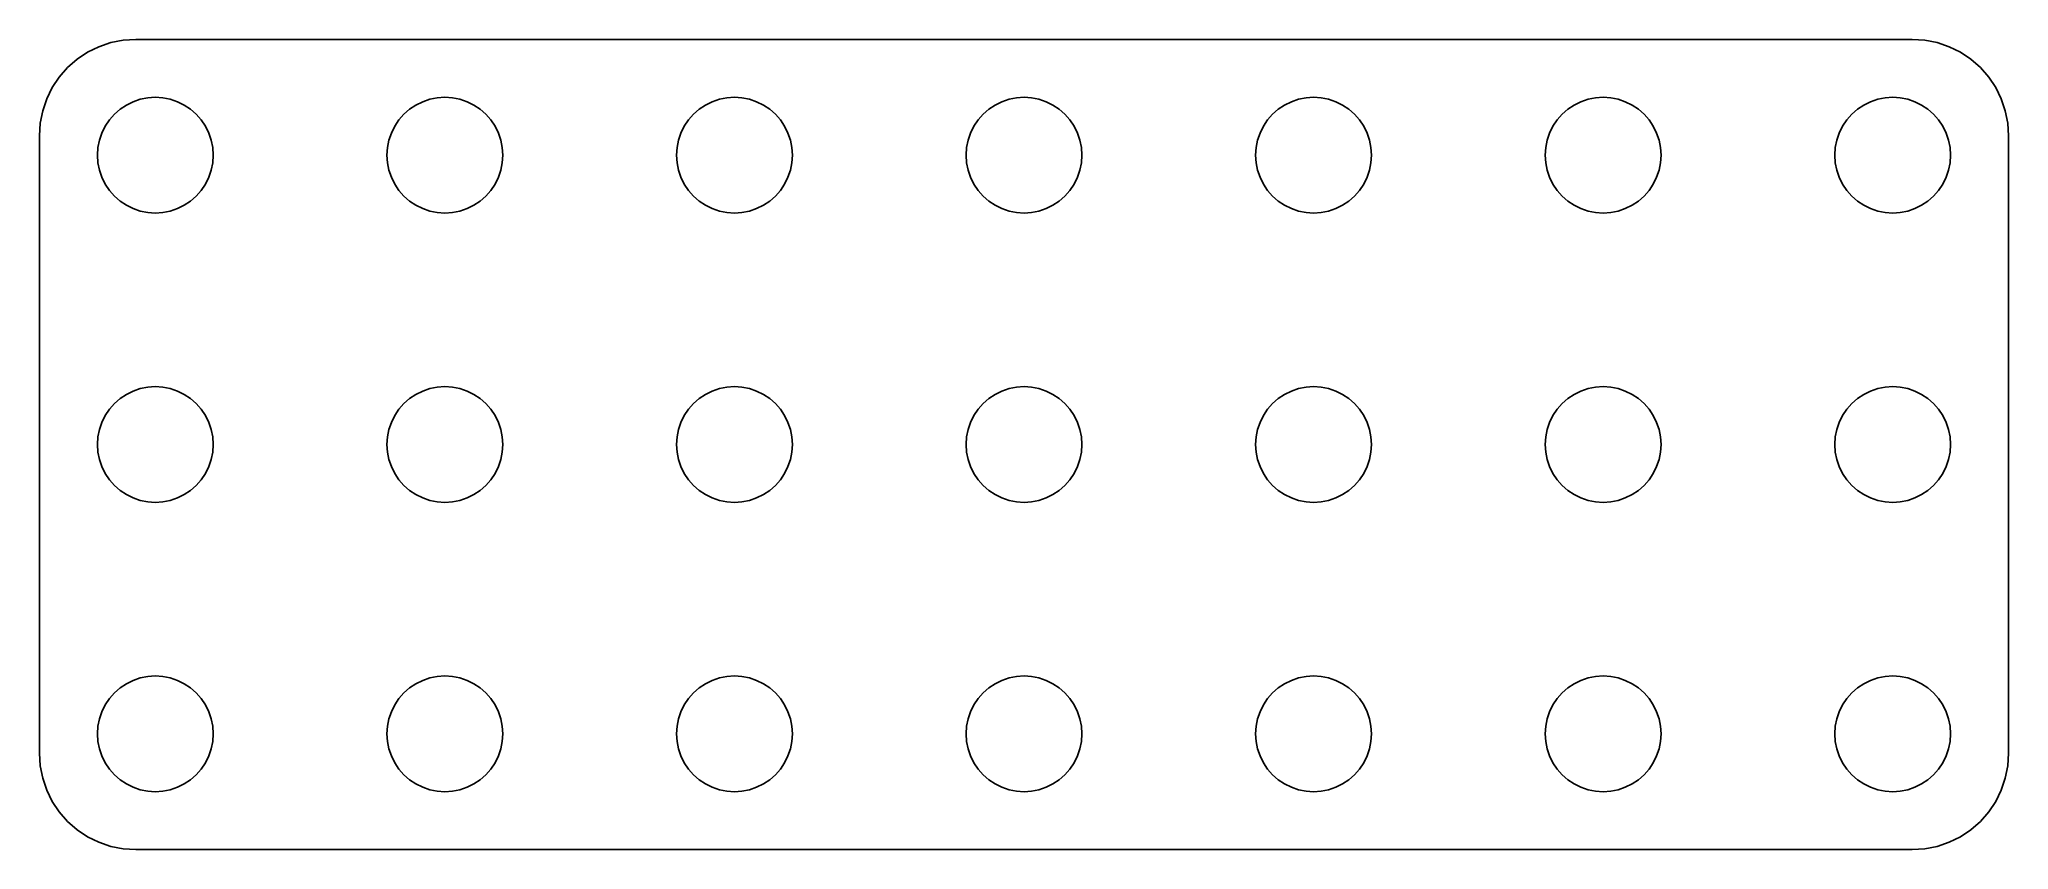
# Model space of a CAD drawing. Header units: metres. Extents: x -51 to 51, y -21 to 21.
import ezdxf

# ---------------------------------------------------------------- set-up
doc = ezdxf.new("R2010")
doc.units = ezdxf.units.M

msp = doc.modelspace()

# ---------------------------------------------------------------- linework, layer by layer
for p, q in [((-47.9184, 20.6244), (-48.505, 20.3351)), ((-47.2991, 20.8346), (-47.9184, 20.6244)), ((-46.6576, 20.9622), (-47.2991, 20.8346)), ((-46.005, 21.005), (-46.6576, 20.9622)), ((46.005, 21.005), (-46.005, 21.005)), ((46.6576, 20.9622), (46.005, 21.005)), ((47.2991, 20.8346), (46.6576, 20.9622)), ((47.9184, 20.6244), (47.2991, 20.8346)), ((48.505, 20.3351), (47.9184, 20.6244)), ((-49.5405, 19.5405), (-49.9718, 19.0488)), ((-49.0488, 19.9718), (-49.5405, 19.5405)), ((-48.505, 20.3351), (-49.0488, 19.9718)), ((49.0488, 19.9718), (48.505, 20.3351)), ((49.5405, 19.5405), (49.0488, 19.9718)), ((49.9718, 19.0488), (49.5405, 19.5405)), ((-50.3351, 18.505), (-50.6244, 17.9184)), ((-49.9718, 19.0488), (-50.3351, 18.505)), ((50.3351, 18.505), (49.9718, 19.0488)), ((50.6244, 17.9184), (50.3351, 18.505)), ((-50.6244, 17.9184), (-50.8346, 17.2991)), ((-47.1213, 17.1213), (-46.8263, 17.3801)), ((-46.8263, 17.3801), (-46.5, 17.5981)), ((-46.5, 17.5981), (-46.148, 17.7716)), ((-46.148, 17.7716), (-45.7765, 17.8978)), ((-45.7765, 17.8978), (-45.3916, 17.9743)), ((-45.3916, 17.9743), (-45, 18)), ((-45, 18), (-44.6084, 17.9743)), ((-44.6084, 17.9743), (-44.2235, 17.8978)), ((-44.2235, 17.8978), (-43.8519, 17.7716)), ((-43.8519, 17.7716), (-43.5, 17.5981)), ((-43.5, 17.5981), (-43.1737, 17.3801)), ((-43.1737, 17.3801), (-42.8787, 17.1213)), ((-32.1213, 17.1213), (-31.8263, 17.3801)), ((-31.8263, 17.3801), (-31.5, 17.5981)), ((-31.5, 17.5981), (-31.148, 17.7716)), ((-31.148, 17.7716), (-30.7764, 17.8978)), ((-30.7764, 17.8978), (-30.3916, 17.9743)), ((-30.3916, 17.9743), (-30, 18)), ((-30, 18), (-29.6084, 17.9743)), ((-29.6084, 17.9743), (-29.2235, 17.8978)), ((-29.2235, 17.8978), (-28.8519, 17.7716)), ((-28.8519, 17.7716), (-28.5, 17.5981)), ((-28.5, 17.5981), (-28.1737, 17.3801)), ((-28.1737, 17.3801), (-27.8787, 17.1213)), ((-17.1213, 17.1213), (-16.8263, 17.3801)), ((-16.8263, 17.3801), (-16.5, 17.5981)), ((-16.5, 17.5981), (-16.148, 17.7716)), ((-16.148, 17.7716), (-15.7764, 17.8978)), ((-15.7764, 17.8978), (-15.3916, 17.9743)), ((-15.3916, 17.9743), (-15, 18)), ((-15, 18), (-14.6084, 17.9743)), ((-14.6084, 17.9743), (-14.2235, 17.8978)), ((-14.2235, 17.8978), (-13.8519, 17.7716)), ((-13.8519, 17.7716), (-13.5, 17.5981)), ((-13.5, 17.5981), (-13.1737, 17.3801)), ((-13.1737, 17.3801), (-12.8787, 17.1213)), ((-2.12131, 17.1213), (-1.82628, 17.3801)), ((-1.82628, 17.3801), (-1.5, 17.5981)), ((-1.5, 17.5981), (-1.14804, 17.7716)), ((-1.14804, 17.7716), (-0.776443, 17.8978)), ((-0.776443, 17.8978), (-0.391571, 17.9743)), ((-0.391571, 17.9743), (0, 18)), ((0, 18), (0.391571, 17.9743)), ((0.391571, 17.9743), (0.776443, 17.8978)), ((0.776443, 17.8978), (1.14804, 17.7716)), ((1.14804, 17.7716), (1.5, 17.5981)), ((1.5, 17.5981), (1.82628, 17.3801)), ((1.82628, 17.3801), (2.12131, 17.1213)), ((12.8787, 17.1213), (13.1737, 17.3801)), ((13.1737, 17.3801), (13.5, 17.5981)), ((13.5, 17.5981), (13.8519, 17.7716)), ((13.8519, 17.7716), (14.2235, 17.8978)), ((14.2235, 17.8978), (14.6084, 17.9743)), ((14.6084, 17.9743), (15, 18)), ((15, 18), (15.3916, 17.9743)), ((15.3916, 17.9743), (15.7764, 17.8978)), ((15.7764, 17.8978), (16.148, 17.7716)), ((16.148, 17.7716), (16.5, 17.5981)), ((16.5, 17.5981), (16.8263, 17.3801)), ((16.8263, 17.3801), (17.1213, 17.1213)), ((27.8787, 17.1213), (28.1737, 17.3801)), ((28.1737, 17.3801), (28.5, 17.5981)), ((28.5, 17.5981), (28.8519, 17.7716)), ((28.8519, 17.7716), (29.2235, 17.8978)), ((29.2235, 17.8978), (29.6084, 17.9743)), ((29.6084, 17.9743), (30, 18)), ((30, 18), (30.3916, 17.9743)), ((30.3916, 17.9743), (30.7764, 17.8978)), ((30.7764, 17.8978), (31.148, 17.7716)), ((31.148, 17.7716), (31.5, 17.5981)), ((31.5, 17.5981), (31.8263, 17.3801)), ((31.8263, 17.3801), (32.1213, 17.1213)), ((42.8787, 17.1213), (43.1737, 17.3801)), ((43.1737, 17.3801), (43.5, 17.5981)), ((43.5, 17.5981), (43.8519, 17.7716)), ((43.8519, 17.7716), (44.2235, 17.8978)), ((44.2235, 17.8978), (44.6084, 17.9743)), ((44.6084, 17.9743), (45, 18)), ((45, 18), (45.3916, 17.9743)), ((45.3916, 17.9743), (45.7765, 17.8978)), ((45.7765, 17.8978), (46.148, 17.7716)), ((46.148, 17.7716), (46.5, 17.5981)), ((46.5, 17.5981), (46.8263, 17.3801)), ((46.8263, 17.3801), (47.1213, 17.1213)), ((50.8346, 17.2991), (50.6244, 17.9184)), ((-50.9622, 16.6576), (-51.005, 16.005)), ((-50.8346, 17.2991), (-50.9622, 16.6576)), ((-47.7716, 16.148), (-47.5981, 16.5)), ((-47.5981, 16.5), (-47.3801, 16.8263)), ((-47.3801, 16.8263), (-47.1213, 17.1213)), ((-42.8787, 17.1213), (-42.6199, 16.8263)), ((-42.6199, 16.8263), (-42.4019, 16.5)), ((-42.4019, 16.5), (-42.2284, 16.148)), ((-32.7716, 16.148), (-32.5981, 16.5)), ((-32.5981, 16.5), (-32.3801, 16.8263)), ((-32.3801, 16.8263), (-32.1213, 17.1213)), ((-27.8787, 17.1213), (-27.6199, 16.8263)), ((-27.6199, 16.8263), (-27.4019, 16.5)), ((-27.4019, 16.5), (-27.2283, 16.148)), ((-17.7716, 16.148), (-17.5981, 16.5)), ((-17.5981, 16.5), (-17.3801, 16.8263)), ((-17.3801, 16.8263), (-17.1213, 17.1213)), ((-12.8787, 17.1213), (-12.6199, 16.8263)), ((-12.6199, 16.8263), (-12.4019, 16.5)), ((-12.4019, 16.5), (-12.2283, 16.148)), ((-2.77164, 16.148), (-2.59807, 16.5)), ((-2.59807, 16.5), (-2.38005, 16.8263)), ((-2.38005, 16.8263), (-2.12131, 17.1213)), ((2.12131, 17.1213), (2.38005, 16.8263)), ((2.38005, 16.8263), (2.59807, 16.5)), ((2.59807, 16.5), (2.77164, 16.148)), ((12.2283, 16.148), (12.4019, 16.5)), ((12.4019, 16.5), (12.6199, 16.8263)), ((12.6199, 16.8263), (12.8787, 17.1213)), ((17.1213, 17.1213), (17.3801, 16.8263)), ((17.3801, 16.8263), (17.5981, 16.5)), ((17.5981, 16.5), (17.7716, 16.148)), ((27.2283, 16.148), (27.4019, 16.5)), ((27.4019, 16.5), (27.6199, 16.8263)), ((27.6199, 16.8263), (27.8787, 17.1213)), ((32.1213, 17.1213), (32.3801, 16.8263)), ((32.3801, 16.8263), (32.5981, 16.5)), ((32.5981, 16.5), (32.7716, 16.148)), ((42.2284, 16.148), (42.4019, 16.5)), ((42.4019, 16.5), (42.6199, 16.8263)), ((42.6199, 16.8263), (42.8787, 17.1213)), ((47.1213, 17.1213), (47.3801, 16.8263)), ((47.3801, 16.8263), (47.5981, 16.5)), ((47.5981, 16.5), (47.7716, 16.148)), ((50.9622, 16.6576), (50.8346, 17.2991)), ((51.005, 16.005), (50.9622, 16.6576)), ((-51.005, 16.005), (-51.005, -16.005)), ((-48, 15), (-47.9743, 15.3916)), ((-47.9743, 15.3916), (-47.8978, 15.7764)), ((-47.8978, 15.7764), (-47.7716, 16.148)), ((-42.2284, 16.148), (-42.1022, 15.7764)), ((-42.1022, 15.7764), (-42.0257, 15.3916)), ((-42.0257, 15.3916), (-42, 15)), ((-33, 15), (-32.9743, 15.3916)), ((-32.9743, 15.3916), (-32.8978, 15.7764)), ((-32.8978, 15.7764), (-32.7716, 16.148)), ((-27.2283, 16.148), (-27.1022, 15.7764)), ((-27.1022, 15.7764), (-27.0257, 15.3916)), ((-27.0257, 15.3916), (-27, 15)), ((-18, 15), (-17.9743, 15.3916)), ((-17.9743, 15.3916), (-17.8978, 15.7764)), ((-17.8978, 15.7764), (-17.7716, 16.148)), ((-12.2283, 16.148), (-12.1022, 15.7764)), ((-12.1022, 15.7764), (-12.0257, 15.3916)), ((-12.0257, 15.3916), (-12, 15)), ((-3, 15), (-2.97432, 15.3916)), ((-2.97432, 15.3916), (-2.89777, 15.7764)), ((-2.89777, 15.7764), (-2.77164, 16.148)), ((2.77164, 16.148), (2.89777, 15.7764)), ((2.89777, 15.7764), (2.97432, 15.3916)), ((2.97432, 15.3916), (3, 15)), ((12, 15), (12.0257, 15.3916)), ((12.0257, 15.3916), (12.1022, 15.7764)), ((12.1022, 15.7764), (12.2283, 16.148)), ((17.7716, 16.148), (17.8978, 15.7764)), ((17.8978, 15.7764), (17.9743, 15.3916)), ((17.9743, 15.3916), (18, 15)), ((27, 15), (27.0257, 15.3916)), ((27.0257, 15.3916), (27.1022, 15.7764)), ((27.1022, 15.7764), (27.2283, 16.148)), ((32.7716, 16.148), (32.8978, 15.7764)), ((32.8978, 15.7764), (32.9743, 15.3916)), ((32.9743, 15.3916), (33, 15)), ((42, 15), (42.0257, 15.3916)), ((42.0257, 15.3916), (42.1022, 15.7764)), ((42.1022, 15.7764), (42.2284, 16.148)), ((47.7716, 16.148), (47.8978, 15.7764)), ((47.8978, 15.7764), (47.9743, 15.3916)), ((47.9743, 15.3916), (48, 15)), ((51.005, -16.005), (51.005, 16.005)), ((-47.9743, 14.6084), (-48, 15)), ((-47.8978, 14.2235), (-47.9743, 14.6084)), ((-42.0257, 14.6084), (-42.1022, 14.2235)), ((-42, 15), (-42.0257, 14.6084)), ((-32.9743, 14.6084), (-33, 15)), ((-32.8978, 14.2235), (-32.9743, 14.6084)), ((-27.0257, 14.6084), (-27.1022, 14.2235)), ((-27, 15), (-27.0257, 14.6084)), ((-17.9743, 14.6084), (-18, 15)), ((-17.8978, 14.2235), (-17.9743, 14.6084)), ((-12.0257, 14.6084), (-12.1022, 14.2235)), ((-12, 15), (-12.0257, 14.6084)), ((-2.97432, 14.6084), (-3, 15)), ((-2.89777, 14.2235), (-2.97432, 14.6084)), ((2.97432, 14.6084), (2.89777, 14.2235)), ((3, 15), (2.97432, 14.6084)), ((12.0257, 14.6084), (12, 15)), ((12.1022, 14.2235), (12.0257, 14.6084)), ((17.9743, 14.6084), (17.8978, 14.2235)), ((18, 15), (17.9743, 14.6084)), ((27.0257, 14.6084), (27, 15)), ((27.1022, 14.2235), (27.0257, 14.6084)), ((32.9743, 14.6084), (32.8978, 14.2235)), ((33, 15), (32.9743, 14.6084)), ((42.0257, 14.6084), (42, 15)), ((42.1022, 14.2235), (42.0257, 14.6084)), ((47.9743, 14.6084), (47.8978, 14.2235)), ((48, 15), (47.9743, 14.6084)), ((-47.7716, 13.8519), (-47.8978, 14.2235)), ((-47.5981, 13.5), (-47.7716, 13.8519)), ((-47.3801, 13.1737), (-47.5981, 13.5)), ((-42.4019, 13.5), (-42.6199, 13.1737)), ((-42.2284, 13.8519), (-42.4019, 13.5)), ((-42.1022, 14.2235), (-42.2284, 13.8519)), ((-32.7716, 13.8519), (-32.8978, 14.2235)), ((-32.5981, 13.5), (-32.7716, 13.8519)), ((-32.3801, 13.1737), (-32.5981, 13.5)), ((-27.4019, 13.5), (-27.6199, 13.1737)), ((-27.2283, 13.8519), (-27.4019, 13.5)), ((-27.1022, 14.2235), (-27.2283, 13.8519)), ((-17.7716, 13.8519), (-17.8978, 14.2235)), ((-17.5981, 13.5), (-17.7716, 13.8519)), ((-17.3801, 13.1737), (-17.5981, 13.5)), ((-12.4019, 13.5), (-12.6199, 13.1737)), ((-12.2283, 13.8519), (-12.4019, 13.5)), ((-12.1022, 14.2235), (-12.2283, 13.8519)), ((-2.77164, 13.8519), (-2.89777, 14.2235)), ((-2.59807, 13.5), (-2.77164, 13.8519)), ((-2.38005, 13.1737), (-2.59807, 13.5)), ((2.59807, 13.5), (2.38005, 13.1737)), ((2.77164, 13.8519), (2.59807, 13.5)), ((2.89777, 14.2235), (2.77164, 13.8519)), ((12.2283, 13.8519), (12.1022, 14.2235)), ((12.4019, 13.5), (12.2283, 13.8519)), ((12.6199, 13.1737), (12.4019, 13.5)), ((17.5981, 13.5), (17.3801, 13.1737)), ((17.7716, 13.8519), (17.5981, 13.5)), ((17.8978, 14.2235), (17.7716, 13.8519)), ((27.2283, 13.8519), (27.1022, 14.2235)), ((27.4019, 13.5), (27.2283, 13.8519)), ((27.6199, 13.1737), (27.4019, 13.5)), ((32.5981, 13.5), (32.3801, 13.1737)), ((32.7716, 13.8519), (32.5981, 13.5)), ((32.8978, 14.2235), (32.7716, 13.8519)), ((42.2284, 13.8519), (42.1022, 14.2235)), ((42.4019, 13.5), (42.2284, 13.8519)), ((42.6199, 13.1737), (42.4019, 13.5)), ((47.5981, 13.5), (47.3801, 13.1737)), ((47.7716, 13.8519), (47.5981, 13.5)), ((47.8978, 14.2235), (47.7716, 13.8519)), ((-47.1213, 12.8787), (-47.3801, 13.1737)), ((-46.8263, 12.6199), (-47.1213, 12.8787)), ((-46.5, 12.4019), (-46.8263, 12.6199)), ((-46.148, 12.2283), (-46.5, 12.4019)), ((-43.5, 12.4019), (-43.8519, 12.2283)), ((-43.1737, 12.6199), (-43.5, 12.4019)), ((-42.8787, 12.8787), (-43.1737, 12.6199)), ((-42.6199, 13.1737), (-42.8787, 12.8787)), ((-32.1213, 12.8787), (-32.3801, 13.1737)), ((-31.8263, 12.6199), (-32.1213, 12.8787)), ((-31.5, 12.4019), (-31.8263, 12.6199)), ((-31.148, 12.2283), (-31.5, 12.4019)), ((-28.5, 12.4019), (-28.8519, 12.2283)), ((-28.1737, 12.6199), (-28.5, 12.4019)), ((-27.8787, 12.8787), (-28.1737, 12.6199)), ((-27.6199, 13.1737), (-27.8787, 12.8787)), ((-17.1213, 12.8787), (-17.3801, 13.1737)), ((-16.8263, 12.6199), (-17.1213, 12.8787)), ((-16.5, 12.4019), (-16.8263, 12.6199)), ((-16.148, 12.2283), (-16.5, 12.4019)), ((-13.5, 12.4019), (-13.8519, 12.2283)), ((-13.1737, 12.6199), (-13.5, 12.4019)), ((-12.8787, 12.8787), (-13.1737, 12.6199)), ((-12.6199, 13.1737), (-12.8787, 12.8787)), ((-2.12131, 12.8787), (-2.38005, 13.1737)), ((-1.82628, 12.6199), (-2.12131, 12.8787)), ((-1.5, 12.4019), (-1.82628, 12.6199)), ((-1.14804, 12.2283), (-1.5, 12.4019)), ((1.5, 12.4019), (1.14804, 12.2283)), ((1.82628, 12.6199), (1.5, 12.4019)), ((2.12131, 12.8787), (1.82628, 12.6199)), ((2.38005, 13.1737), (2.12131, 12.8787)), ((12.8787, 12.8787), (12.6199, 13.1737)), ((13.1737, 12.6199), (12.8787, 12.8787)), ((13.5, 12.4019), (13.1737, 12.6199)), ((13.8519, 12.2283), (13.5, 12.4019)), ((16.5, 12.4019), (16.148, 12.2283)), ((16.8263, 12.6199), (16.5, 12.4019)), ((17.1213, 12.8787), (16.8263, 12.6199)), ((17.3801, 13.1737), (17.1213, 12.8787)), ((27.8787, 12.8787), (27.6199, 13.1737)), ((28.1737, 12.6199), (27.8787, 12.8787)), ((28.5, 12.4019), (28.1737, 12.6199)), ((28.8519, 12.2283), (28.5, 12.4019)), ((31.5, 12.4019), (31.148, 12.2283)), ((31.8263, 12.6199), (31.5, 12.4019)), ((32.1213, 12.8787), (31.8263, 12.6199)), ((32.3801, 13.1737), (32.1213, 12.8787)), ((42.8787, 12.8787), (42.6199, 13.1737)), ((43.1737, 12.6199), (42.8787, 12.8787)), ((43.5, 12.4019), (43.1737, 12.6199)), ((43.8519, 12.2283), (43.5, 12.4019)), ((46.5, 12.4019), (46.148, 12.2283)), ((46.8263, 12.6199), (46.5, 12.4019)), ((47.1213, 12.8787), (46.8263, 12.6199)), ((47.3801, 13.1737), (47.1213, 12.8787)), ((-45.7765, 12.1022), (-46.148, 12.2283)), ((-45.3916, 12.0257), (-45.7765, 12.1022)), ((-45, 12), (-45.3916, 12.0257)), ((-44.6084, 12.0257), (-45, 12)), ((-44.2235, 12.1022), (-44.6084, 12.0257)), ((-43.8519, 12.2283), (-44.2235, 12.1022)), ((-30.7764, 12.1022), (-31.148, 12.2283)), ((-30.3916, 12.0257), (-30.7764, 12.1022)), ((-30, 12), (-30.3916, 12.0257)), ((-29.6084, 12.0257), (-30, 12)), ((-29.2235, 12.1022), (-29.6084, 12.0257)), ((-28.8519, 12.2283), (-29.2235, 12.1022)), ((-15.7764, 12.1022), (-16.148, 12.2283)), ((-15.3916, 12.0257), (-15.7764, 12.1022)), ((-15, 12), (-15.3916, 12.0257)), ((-14.6084, 12.0257), (-15, 12)), ((-14.2235, 12.1022), (-14.6084, 12.0257)), ((-13.8519, 12.2283), (-14.2235, 12.1022)), ((-0.776443, 12.1022), (-1.14804, 12.2283)), ((-0.391571, 12.0257), (-0.776443, 12.1022)), ((0, 12), (-0.391571, 12.0257)), ((0.391571, 12.0257), (0, 12)), ((0.776443, 12.1022), (0.391571, 12.0257)), ((1.14804, 12.2283), (0.776443, 12.1022)), ((14.2235, 12.1022), (13.8519, 12.2283)), ((14.6084, 12.0257), (14.2235, 12.1022)), ((15, 12), (14.6084, 12.0257)), ((15.3916, 12.0257), (15, 12)), ((15.7764, 12.1022), (15.3916, 12.0257)), ((16.148, 12.2283), (15.7764, 12.1022)), ((29.2235, 12.1022), (28.8519, 12.2283)), ((29.6084, 12.0257), (29.2235, 12.1022)), ((30, 12), (29.6084, 12.0257)), ((30.3916, 12.0257), (30, 12)), ((30.7764, 12.1022), (30.3916, 12.0257)), ((31.148, 12.2283), (30.7764, 12.1022)), ((44.2235, 12.1022), (43.8519, 12.2283)), ((44.6084, 12.0257), (44.2235, 12.1022)), ((45, 12), (44.6084, 12.0257)), ((45.3916, 12.0257), (45, 12)), ((45.7765, 12.1022), (45.3916, 12.0257)), ((46.148, 12.2283), (45.7765, 12.1022)), ((-47.3801, 1.82628), (-47.1213, 2.12131)), ((-47.1213, 2.12131), (-46.8263, 2.38005)), ((-46.8263, 2.38005), (-46.5, 2.59807)), ((-46.5, 2.59807), (-46.148, 2.77164)), ((-46.148, 2.77164), (-45.7765, 2.89777)), ((-45.7765, 2.89777), (-45.3916, 2.97432)), ((-45.3916, 2.97432), (-45, 3)), ((-45, 3), (-44.6084, 2.97432)), ((-44.6084, 2.97432), (-44.2235, 2.89777)), ((-44.2235, 2.89777), (-43.8519, 2.77164)), ((-43.8519, 2.77164), (-43.5, 2.59807)), ((-43.5, 2.59807), (-43.1737, 2.38005)), ((-43.1737, 2.38005), (-42.8787, 2.12131)), ((-42.8787, 2.12131), (-42.6199, 1.82628)), ((-32.3801, 1.82628), (-32.1213, 2.12131)), ((-32.1213, 2.12131), (-31.8263, 2.38005)), ((-31.8263, 2.38005), (-31.5, 2.59807)), ((-31.5, 2.59807), (-31.148, 2.77164)), ((-31.148, 2.77164), (-30.7764, 2.89777)), ((-30.7764, 2.89777), (-30.3916, 2.97432)), ((-30.3916, 2.97432), (-30, 3)), ((-30, 3), (-29.6084, 2.97432)), ((-29.6084, 2.97432), (-29.2235, 2.89777)), ((-29.2235, 2.89777), (-28.8519, 2.77164)), ((-28.8519, 2.77164), (-28.5, 2.59807)), ((-28.5, 2.59807), (-28.1737, 2.38005)), ((-28.1737, 2.38005), (-27.8787, 2.12131)), ((-27.8787, 2.12131), (-27.6199, 1.82628)), ((-17.3801, 1.82628), (-17.1213, 2.12131)), ((-17.1213, 2.12131), (-16.8263, 2.38005)), ((-16.8263, 2.38005), (-16.5, 2.59807)), ((-16.5, 2.59807), (-16.148, 2.77164)), ((-16.148, 2.77164), (-15.7764, 2.89777)), ((-15.7764, 2.89777), (-15.3916, 2.97432)), ((-15.3916, 2.97432), (-15, 3)), ((-15, 3), (-14.6084, 2.97432)), ((-14.6084, 2.97432), (-14.2235, 2.89777)), ((-14.2235, 2.89777), (-13.8519, 2.77164)), ((-13.8519, 2.77164), (-13.5, 2.59807)), ((-13.5, 2.59807), (-13.1737, 2.38005)), ((-13.1737, 2.38005), (-12.8787, 2.12131)), ((-12.8787, 2.12131), (-12.6199, 1.82628)), ((-2.38005, 1.82628), (-2.12131, 2.12131)), ((-2.12131, 2.12131), (-1.82628, 2.38005)), ((-1.82628, 2.38005), (-1.5, 2.59807)), ((-1.5, 2.59807), (-1.14804, 2.77164)), ((-1.14804, 2.77164), (-0.776443, 2.89777)), ((-0.776443, 2.89777), (-0.391571, 2.97432)), ((-0.391571, 2.97432), (0, 3)), ((0, 3), (0.391571, 2.97432)), ((0.391571, 2.97432), (0.776443, 2.89777)), ((0.776443, 2.89777), (1.14804, 2.77164)), ((1.14804, 2.77164), (1.5, 2.59807)), ((1.5, 2.59807), (1.82628, 2.38005)), ((1.82628, 2.38005), (2.12131, 2.12131)), ((2.12131, 2.12131), (2.38005, 1.82628)), ((12.6199, 1.82628), (12.8787, 2.12131)), ((12.8787, 2.12131), (13.1737, 2.38005)), ((13.1737, 2.38005), (13.5, 2.59807)), ((13.5, 2.59807), (13.8519, 2.77164)), ((13.8519, 2.77164), (14.2235, 2.89777)), ((14.2235, 2.89777), (14.6084, 2.97432)), ((14.6084, 2.97432), (15, 3)), ((15, 3), (15.3916, 2.97432)), ((15.3916, 2.97432), (15.7764, 2.89777)), ((15.7764, 2.89777), (16.148, 2.77164)), ((16.148, 2.77164), (16.5, 2.59807)), ((16.5, 2.59807), (16.8263, 2.38005)), ((16.8263, 2.38005), (17.1213, 2.12131)), ((17.1213, 2.12131), (17.3801, 1.82628)), ((27.6199, 1.82628), (27.8787, 2.12131)), ((27.8787, 2.12131), (28.1737, 2.38005)), ((28.1737, 2.38005), (28.5, 2.59807)), ((28.5, 2.59807), (28.8519, 2.77164)), ((28.8519, 2.77164), (29.2235, 2.89777)), ((29.2235, 2.89777), (29.6084, 2.97432)), ((29.6084, 2.97432), (30, 3)), ((30, 3), (30.3916, 2.97432)), ((30.3916, 2.97432), (30.7764, 2.89777)), ((30.7764, 2.89777), (31.148, 2.77164)), ((31.148, 2.77164), (31.5, 2.59807)), ((31.5, 2.59807), (31.8263, 2.38005)), ((31.8263, 2.38005), (32.1213, 2.12131)), ((32.1213, 2.12131), (32.3801, 1.82628)), ((42.6199, 1.82628), (42.8787, 2.12131)), ((42.8787, 2.12131), (43.1737, 2.38005)), ((43.1737, 2.38005), (43.5, 2.59807)), ((43.5, 2.59807), (43.8519, 2.77164)), ((43.8519, 2.77164), (44.2235, 2.89777)), ((44.2235, 2.89777), (44.6084, 2.97432)), ((44.6084, 2.97432), (45, 3)), ((45, 3), (45.3916, 2.97432)), ((45.3916, 2.97432), (45.7765, 2.89777)), ((45.7765, 2.89777), (46.148, 2.77164)), ((46.148, 2.77164), (46.5, 2.59807)), ((46.5, 2.59807), (46.8263, 2.38005)), ((46.8263, 2.38005), (47.1213, 2.12131)), ((47.1213, 2.12131), (47.3801, 1.82628)), ((-47.8978, 0.776443), (-47.7716, 1.14804)), ((-47.7716, 1.14804), (-47.5981, 1.5)), ((-47.5981, 1.5), (-47.3801, 1.82628)), ((-42.6199, 1.82628), (-42.4019, 1.5)), ((-42.4019, 1.5), (-42.2284, 1.14804)), ((-42.2284, 1.14804), (-42.1022, 0.776443)), ((-32.8978, 0.776443), (-32.7716, 1.14804)), ((-32.7716, 1.14804), (-32.5981, 1.5)), ((-32.5981, 1.5), (-32.3801, 1.82628)), ((-27.6199, 1.82628), (-27.4019, 1.5)), ((-27.4019, 1.5), (-27.2283, 1.14804)), ((-27.2283, 1.14804), (-27.1022, 0.776443)), ((-17.8978, 0.776443), (-17.7716, 1.14804)), ((-17.7716, 1.14804), (-17.5981, 1.5)), ((-17.5981, 1.5), (-17.3801, 1.82628)), ((-12.6199, 1.82628), (-12.4019, 1.5)), ((-12.4019, 1.5), (-12.2283, 1.14804)), ((-12.2283, 1.14804), (-12.1022, 0.776443)), ((-2.89777, 0.776443), (-2.77164, 1.14804)), ((-2.77164, 1.14804), (-2.59807, 1.5)), ((-2.59807, 1.5), (-2.38005, 1.82628)), ((2.38005, 1.82628), (2.59807, 1.5)), ((2.59807, 1.5), (2.77164, 1.14804)), ((2.77164, 1.14804), (2.89777, 0.776443)), ((12.1022, 0.776443), (12.2283, 1.14804)), ((12.2283, 1.14804), (12.4019, 1.5)), ((12.4019, 1.5), (12.6199, 1.82628)), ((17.3801, 1.82628), (17.5981, 1.5)), ((17.5981, 1.5), (17.7716, 1.14804)), ((17.7716, 1.14804), (17.8978, 0.776443)), ((27.1022, 0.776443), (27.2283, 1.14804)), ((27.2283, 1.14804), (27.4019, 1.5)), ((27.4019, 1.5), (27.6199, 1.82628)), ((32.3801, 1.82628), (32.5981, 1.5)), ((32.5981, 1.5), (32.7716, 1.14804)), ((32.7716, 1.14804), (32.8978, 0.776443)), ((42.1022, 0.776443), (42.2284, 1.14804)), ((42.2284, 1.14804), (42.4019, 1.5)), ((42.4019, 1.5), (42.6199, 1.82628)), ((47.3801, 1.82628), (47.5981, 1.5)), ((47.5981, 1.5), (47.7716, 1.14804)), ((47.7716, 1.14804), (47.8978, 0.776443)), ((-48, 0), (-47.9743, 0.391571)), ((-47.9743, -0.391571), (-48, 0)), ((-47.9743, 0.391571), (-47.8978, 0.776443)), ((-42.1022, 0.776443), (-42.0257, 0.391571)), ((-42.0257, 0.391571), (-42, 0)), ((-42, 0), (-42.0257, -0.391571)), ((-33, 0), (-32.9743, 0.391571)), ((-32.9743, -0.391571), (-33, 0)), ((-32.9743, 0.391571), (-32.8978, 0.776443)), ((-27.1022, 0.776443), (-27.0257, 0.391571)), ((-27.0257, 0.391571), (-27, 0)), ((-27, 0), (-27.0257, -0.391571)), ((-18, 0), (-17.9743, 0.391571)), ((-17.9743, -0.391571), (-18, 0)), ((-17.9743, 0.391571), (-17.8978, 0.776443)), ((-12.1022, 0.776443), (-12.0257, 0.391571)), ((-12.0257, 0.391571), (-12, 0)), ((-12, 0), (-12.0257, -0.391571)), ((-3, 0), (-2.97432, 0.391571)), ((-2.97432, -0.391571), (-3, 0)), ((-2.97432, 0.391571), (-2.89777, 0.776443)), ((2.89777, 0.776443), (2.97432, 0.391571)), ((2.97432, 0.391571), (3, 0)), ((3, 0), (2.97432, -0.391571)), ((12, 0), (12.0257, 0.391571)), ((12.0257, -0.391571), (12, 0)), ((12.0257, 0.391571), (12.1022, 0.776443)), ((17.8978, 0.776443), (17.9743, 0.391571)), ((17.9743, 0.391571), (18, 0)), ((18, 0), (17.9743, -0.391571)), ((27, 0), (27.0257, 0.391571)), ((27.0257, -0.391571), (27, 0)), ((27.0257, 0.391571), (27.1022, 0.776443)), ((32.8978, 0.776443), (32.9743, 0.391571)), ((32.9743, 0.391571), (33, 0)), ((33, 0), (32.9743, -0.391571)), ((42, 0), (42.0257, 0.391571)), ((42.0257, -0.391571), (42, 0)), ((42.0257, 0.391571), (42.1022, 0.776443)), ((47.8978, 0.776443), (47.9743, 0.391571)), ((47.9743, 0.391571), (48, 0)), ((48, 0), (47.9743, -0.391571)), ((-47.8978, -0.776443), (-47.9743, -0.391571)), ((-47.7716, -1.14804), (-47.8978, -0.776443)), ((-42.1022, -0.776443), (-42.2284, -1.14804)), ((-42.0257, -0.391571), (-42.1022, -0.776443)), ((-32.8978, -0.776443), (-32.9743, -0.391571)), ((-32.7716, -1.14804), (-32.8978, -0.776443)), ((-27.1022, -0.776443), (-27.2283, -1.14804)), ((-27.0257, -0.391571), (-27.1022, -0.776443)), ((-17.8978, -0.776443), (-17.9743, -0.391571)), ((-17.7716, -1.14804), (-17.8978, -0.776443)), ((-12.1022, -0.776443), (-12.2283, -1.14804)), ((-12.0257, -0.391571), (-12.1022, -0.776443)), ((-2.89777, -0.776443), (-2.97432, -0.391571)), ((-2.77164, -1.14804), (-2.89777, -0.776443)), ((2.89777, -0.776443), (2.77164, -1.14804)), ((2.97432, -0.391571), (2.89777, -0.776443)), ((12.1022, -0.776443), (12.0257, -0.391571)), ((12.2283, -1.14804), (12.1022, -0.776443)), ((17.8978, -0.776443), (17.7716, -1.14804)), ((17.9743, -0.391571), (17.8978, -0.776443)), ((27.1022, -0.776443), (27.0257, -0.391571)), ((27.2283, -1.14804), (27.1022, -0.776443)), ((32.8978, -0.776443), (32.7716, -1.14804)), ((32.9743, -0.391571), (32.8978, -0.776443)), ((42.1022, -0.776443), (42.0257, -0.391571)), ((42.2284, -1.14804), (42.1022, -0.776443)), ((47.8978, -0.776443), (47.7716, -1.14804)), ((47.9743, -0.391571), (47.8978, -0.776443)), ((-47.5981, -1.5), (-47.7716, -1.14804)), ((-47.3801, -1.82628), (-47.5981, -1.5)), ((-47.1213, -2.12131), (-47.3801, -1.82628)), ((-42.6199, -1.82628), (-42.8787, -2.12131)), ((-42.4019, -1.5), (-42.6199, -1.82628)), ((-42.2284, -1.14804), (-42.4019, -1.5)), ((-32.5981, -1.5), (-32.7716, -1.14804)), ((-32.3801, -1.82628), (-32.5981, -1.5)), ((-32.1213, -2.12131), (-32.3801, -1.82628)), ((-27.6199, -1.82628), (-27.8787, -2.12131)), ((-27.4019, -1.5), (-27.6199, -1.82628)), ((-27.2283, -1.14804), (-27.4019, -1.5)), ((-17.5981, -1.5), (-17.7716, -1.14804)), ((-17.3801, -1.82628), (-17.5981, -1.5)), ((-17.1213, -2.12131), (-17.3801, -1.82628)), ((-12.6199, -1.82628), (-12.8787, -2.12131)), ((-12.4019, -1.5), (-12.6199, -1.82628)), ((-12.2283, -1.14804), (-12.4019, -1.5)), ((-2.59807, -1.5), (-2.77164, -1.14804)), ((-2.38005, -1.82628), (-2.59807, -1.5)), ((-2.12131, -2.12131), (-2.38005, -1.82628)), ((2.38005, -1.82628), (2.12131, -2.12131)), ((2.59807, -1.5), (2.38005, -1.82628)), ((2.77164, -1.14804), (2.59807, -1.5)), ((12.4019, -1.5), (12.2283, -1.14804)), ((12.6199, -1.82628), (12.4019, -1.5)), ((12.8787, -2.12131), (12.6199, -1.82628)), ((17.3801, -1.82628), (17.1213, -2.12131)), ((17.5981, -1.5), (17.3801, -1.82628)), ((17.7716, -1.14804), (17.5981, -1.5)), ((27.4019, -1.5), (27.2283, -1.14804)), ((27.6199, -1.82628), (27.4019, -1.5)), ((27.8787, -2.12131), (27.6199, -1.82628)), ((32.3801, -1.82628), (32.1213, -2.12131)), ((32.5981, -1.5), (32.3801, -1.82628)), ((32.7716, -1.14804), (32.5981, -1.5)), ((42.4019, -1.5), (42.2284, -1.14804)), ((42.6199, -1.82628), (42.4019, -1.5)), ((42.8787, -2.12131), (42.6199, -1.82628)), ((47.3801, -1.82628), (47.1213, -2.12131)), ((47.5981, -1.5), (47.3801, -1.82628)), ((47.7716, -1.14804), (47.5981, -1.5)), ((-46.8263, -2.38005), (-47.1213, -2.12131)), ((-46.5, -2.59807), (-46.8263, -2.38005)), ((-46.148, -2.77164), (-46.5, -2.59807)), ((-45.7765, -2.89777), (-46.148, -2.77164)), ((-45.3916, -2.97432), (-45.7765, -2.89777)), ((-45, -3), (-45.3916, -2.97432)), ((-44.6084, -2.97432), (-45, -3)), ((-44.2235, -2.89777), (-44.6084, -2.97432)), ((-43.8519, -2.77164), (-44.2235, -2.89777)), ((-43.5, -2.59807), (-43.8519, -2.77164)), ((-43.1737, -2.38005), (-43.5, -2.59807)), ((-42.8787, -2.12131), (-43.1737, -2.38005)), ((-31.8263, -2.38005), (-32.1213, -2.12131)), ((-31.5, -2.59807), (-31.8263, -2.38005)), ((-31.148, -2.77164), (-31.5, -2.59807)), ((-30.7764, -2.89777), (-31.148, -2.77164)), ((-30.3916, -2.97432), (-30.7764, -2.89777)), ((-30, -3), (-30.3916, -2.97432)), ((-29.6084, -2.97432), (-30, -3)), ((-29.2235, -2.89777), (-29.6084, -2.97432)), ((-28.8519, -2.77164), (-29.2235, -2.89777)), ((-28.5, -2.59807), (-28.8519, -2.77164)), ((-28.1737, -2.38005), (-28.5, -2.59807)), ((-27.8787, -2.12131), (-28.1737, -2.38005)), ((-16.8263, -2.38005), (-17.1213, -2.12131)), ((-16.5, -2.59807), (-16.8263, -2.38005)), ((-16.148, -2.77164), (-16.5, -2.59807)), ((-15.7764, -2.89777), (-16.148, -2.77164)), ((-15.3916, -2.97432), (-15.7764, -2.89777)), ((-15, -3), (-15.3916, -2.97432)), ((-14.6084, -2.97432), (-15, -3)), ((-14.2235, -2.89777), (-14.6084, -2.97432)), ((-13.8519, -2.77164), (-14.2235, -2.89777)), ((-13.5, -2.59807), (-13.8519, -2.77164)), ((-13.1737, -2.38005), (-13.5, -2.59807)), ((-12.8787, -2.12131), (-13.1737, -2.38005)), ((-1.82628, -2.38005), (-2.12131, -2.12131)), ((-1.5, -2.59807), (-1.82628, -2.38005)), ((-1.14804, -2.77164), (-1.5, -2.59807)), ((-0.776443, -2.89777), (-1.14804, -2.77164)), ((-0.391571, -2.97432), (-0.776443, -2.89777)), ((0, -3), (-0.391571, -2.97432)), ((0.391571, -2.97432), (0, -3)), ((0.776443, -2.89777), (0.391571, -2.97432)), ((1.14804, -2.77164), (0.776443, -2.89777)), ((1.5, -2.59807), (1.14804, -2.77164)), ((1.82628, -2.38005), (1.5, -2.59807)), ((2.12131, -2.12131), (1.82628, -2.38005)), ((13.1737, -2.38005), (12.8787, -2.12131)), ((13.5, -2.59807), (13.1737, -2.38005)), ((13.8519, -2.77164), (13.5, -2.59807)), ((14.2235, -2.89777), (13.8519, -2.77164)), ((14.6084, -2.97432), (14.2235, -2.89777)), ((15, -3), (14.6084, -2.97432)), ((15.3916, -2.97432), (15, -3)), ((15.7764, -2.89777), (15.3916, -2.97432)), ((16.148, -2.77164), (15.7764, -2.89777)), ((16.5, -2.59807), (16.148, -2.77164)), ((16.8263, -2.38005), (16.5, -2.59807)), ((17.1213, -2.12131), (16.8263, -2.38005)), ((28.1737, -2.38005), (27.8787, -2.12131)), ((28.5, -2.59807), (28.1737, -2.38005)), ((28.8519, -2.77164), (28.5, -2.59807)), ((29.2235, -2.89777), (28.8519, -2.77164)), ((29.6084, -2.97432), (29.2235, -2.89777)), ((30, -3), (29.6084, -2.97432)), ((30.3916, -2.97432), (30, -3)), ((30.7764, -2.89777), (30.3916, -2.97432)), ((31.148, -2.77164), (30.7764, -2.89777)), ((31.5, -2.59807), (31.148, -2.77164)), ((31.8263, -2.38005), (31.5, -2.59807)), ((32.1213, -2.12131), (31.8263, -2.38005)), ((43.1737, -2.38005), (42.8787, -2.12131)), ((43.5, -2.59807), (43.1737, -2.38005)), ((43.8519, -2.77164), (43.5, -2.59807)), ((44.2235, -2.89777), (43.8519, -2.77164)), ((44.6084, -2.97432), (44.2235, -2.89777)), ((45, -3), (44.6084, -2.97432)), ((45.3916, -2.97432), (45, -3)), ((45.7765, -2.89777), (45.3916, -2.97432)), ((46.148, -2.77164), (45.7765, -2.89777)), ((46.5, -2.59807), (46.148, -2.77164)), ((46.8263, -2.38005), (46.5, -2.59807)), ((47.1213, -2.12131), (46.8263, -2.38005)), ((-46.5, -12.4019), (-46.148, -12.2283)), ((-46.148, -12.2283), (-45.7765, -12.1022)), ((-45.7765, -12.1022), (-45.3916, -12.0257)), ((-45.3916, -12.0257), (-45, -12)), ((-45, -12), (-44.6084, -12.0257)), ((-44.6084, -12.0257), (-44.2235, -12.1022)), ((-44.2235, -12.1022), (-43.8519, -12.2283)), ((-43.8519, -12.2283), (-43.5, -12.4019)), ((-31.5, -12.4019), (-31.148, -12.2283)), ((-31.148, -12.2283), (-30.7764, -12.1022)), ((-30.7764, -12.1022), (-30.3916, -12.0257)), ((-30.3916, -12.0257), (-30, -12)), ((-30, -12), (-29.6084, -12.0257)), ((-29.6084, -12.0257), (-29.2235, -12.1022)), ((-29.2235, -12.1022), (-28.8519, -12.2283)), ((-28.8519, -12.2283), (-28.5, -12.4019)), ((-16.5, -12.4019), (-16.148, -12.2283)), ((-16.148, -12.2283), (-15.7764, -12.1022)), ((-15.7764, -12.1022), (-15.3916, -12.0257)), ((-15.3916, -12.0257), (-15, -12)), ((-15, -12), (-14.6084, -12.0257)), ((-14.6084, -12.0257), (-14.2235, -12.1022)), ((-14.2235, -12.1022), (-13.8519, -12.2283)), ((-13.8519, -12.2283), (-13.5, -12.4019)), ((-1.5, -12.4019), (-1.14804, -12.2283)), ((-1.14804, -12.2283), (-0.776443, -12.1022)), ((-0.776443, -12.1022), (-0.391571, -12.0257)), ((-0.391571, -12.0257), (0, -12)), ((0, -12), (0.391571, -12.0257)), ((0.391571, -12.0257), (0.776443, -12.1022)), ((0.776443, -12.1022), (1.14804, -12.2283)), ((1.14804, -12.2283), (1.5, -12.4019)), ((13.5, -12.4019), (13.8519, -12.2283)), ((13.8519, -12.2283), (14.2235, -12.1022)), ((14.2235, -12.1022), (14.6084, -12.0257)), ((14.6084, -12.0257), (15, -12)), ((15, -12), (15.3916, -12.0257)), ((15.3916, -12.0257), (15.7764, -12.1022)), ((15.7764, -12.1022), (16.148, -12.2283)), ((16.148, -12.2283), (16.5, -12.4019)), ((28.5, -12.4019), (28.8519, -12.2283)), ((28.8519, -12.2283), (29.2235, -12.1022)), ((29.2235, -12.1022), (29.6084, -12.0257)), ((29.6084, -12.0257), (30, -12)), ((30, -12), (30.3916, -12.0257)), ((30.3916, -12.0257), (30.7764, -12.1022)), ((30.7764, -12.1022), (31.148, -12.2283)), ((31.148, -12.2283), (31.5, -12.4019)), ((43.5, -12.4019), (43.8519, -12.2283)), ((43.8519, -12.2283), (44.2235, -12.1022)), ((44.2235, -12.1022), (44.6084, -12.0257)), ((44.6084, -12.0257), (45, -12)), ((45, -12), (45.3916, -12.0257)), ((45.3916, -12.0257), (45.7765, -12.1022)), ((45.7765, -12.1022), (46.148, -12.2283)), ((46.148, -12.2283), (46.5, -12.4019)), ((-47.5981, -13.5), (-47.3801, -13.1737)), ((-47.3801, -13.1737), (-47.1213, -12.8787)), ((-47.1213, -12.8787), (-46.8263, -12.6199)), ((-46.8263, -12.6199), (-46.5, -12.4019)), ((-43.5, -12.4019), (-43.1737, -12.6199)), ((-43.1737, -12.6199), (-42.8787, -12.8787)), ((-42.8787, -12.8787), (-42.6199, -13.1737)), ((-42.6199, -13.1737), (-42.4019, -13.5)), ((-32.5981, -13.5), (-32.3801, -13.1737)), ((-32.3801, -13.1737), (-32.1213, -12.8787)), ((-32.1213, -12.8787), (-31.8263, -12.6199)), ((-31.8263, -12.6199), (-31.5, -12.4019)), ((-28.5, -12.4019), (-28.1737, -12.6199)), ((-28.1737, -12.6199), (-27.8787, -12.8787)), ((-27.8787, -12.8787), (-27.6199, -13.1737)), ((-27.6199, -13.1737), (-27.4019, -13.5)), ((-17.5981, -13.5), (-17.3801, -13.1737)), ((-17.3801, -13.1737), (-17.1213, -12.8787)), ((-17.1213, -12.8787), (-16.8263, -12.6199)), ((-16.8263, -12.6199), (-16.5, -12.4019)), ((-13.5, -12.4019), (-13.1737, -12.6199)), ((-13.1737, -12.6199), (-12.8787, -12.8787)), ((-12.8787, -12.8787), (-12.6199, -13.1737)), ((-12.6199, -13.1737), (-12.4019, -13.5)), ((-2.59807, -13.5), (-2.38005, -13.1737)), ((-2.38005, -13.1737), (-2.12131, -12.8787)), ((-2.12131, -12.8787), (-1.82628, -12.6199)), ((-1.82628, -12.6199), (-1.5, -12.4019)), ((1.5, -12.4019), (1.82628, -12.6199)), ((1.82628, -12.6199), (2.12131, -12.8787)), ((2.12131, -12.8787), (2.38005, -13.1737)), ((2.38005, -13.1737), (2.59807, -13.5)), ((12.4019, -13.5), (12.6199, -13.1737)), ((12.6199, -13.1737), (12.8787, -12.8787)), ((12.8787, -12.8787), (13.1737, -12.6199)), ((13.1737, -12.6199), (13.5, -12.4019)), ((16.5, -12.4019), (16.8263, -12.6199)), ((16.8263, -12.6199), (17.1213, -12.8787)), ((17.1213, -12.8787), (17.3801, -13.1737)), ((17.3801, -13.1737), (17.5981, -13.5)), ((27.4019, -13.5), (27.6199, -13.1737)), ((27.6199, -13.1737), (27.8787, -12.8787)), ((27.8787, -12.8787), (28.1737, -12.6199)), ((28.1737, -12.6199), (28.5, -12.4019)), ((31.5, -12.4019), (31.8263, -12.6199)), ((31.8263, -12.6199), (32.1213, -12.8787)), ((32.1213, -12.8787), (32.3801, -13.1737)), ((32.3801, -13.1737), (32.5981, -13.5)), ((42.4019, -13.5), (42.6199, -13.1737)), ((42.6199, -13.1737), (42.8787, -12.8787)), ((42.8787, -12.8787), (43.1737, -12.6199)), ((43.1737, -12.6199), (43.5, -12.4019)), ((46.5, -12.4019), (46.8263, -12.6199)), ((46.8263, -12.6199), (47.1213, -12.8787)), ((47.1213, -12.8787), (47.3801, -13.1737)), ((47.3801, -13.1737), (47.5981, -13.5)), ((-47.9743, -14.6084), (-47.8978, -14.2235)), ((-47.8978, -14.2235), (-47.7716, -13.8519)), ((-47.7716, -13.8519), (-47.5981, -13.5)), ((-42.4019, -13.5), (-42.2284, -13.8519)), ((-42.2284, -13.8519), (-42.1022, -14.2235)), ((-42.1022, -14.2235), (-42.0257, -14.6084)), ((-32.9743, -14.6084), (-32.8978, -14.2235)), ((-32.8978, -14.2235), (-32.7716, -13.8519)), ((-32.7716, -13.8519), (-32.5981, -13.5)), ((-27.4019, -13.5), (-27.2283, -13.8519)), ((-27.2283, -13.8519), (-27.1022, -14.2235)), ((-27.1022, -14.2235), (-27.0257, -14.6084)), ((-17.9743, -14.6084), (-17.8978, -14.2235)), ((-17.8978, -14.2235), (-17.7716, -13.8519)), ((-17.7716, -13.8519), (-17.5981, -13.5)), ((-12.4019, -13.5), (-12.2283, -13.8519)), ((-12.2283, -13.8519), (-12.1022, -14.2235)), ((-12.1022, -14.2235), (-12.0257, -14.6084)), ((-2.97432, -14.6084), (-2.89777, -14.2235)), ((-2.89777, -14.2235), (-2.77164, -13.8519)), ((-2.77164, -13.8519), (-2.59807, -13.5)), ((2.59807, -13.5), (2.77164, -13.8519)), ((2.77164, -13.8519), (2.89777, -14.2235)), ((2.89777, -14.2235), (2.97432, -14.6084)), ((12.0257, -14.6084), (12.1022, -14.2235)), ((12.1022, -14.2235), (12.2283, -13.8519)), ((12.2283, -13.8519), (12.4019, -13.5)), ((17.5981, -13.5), (17.7716, -13.8519)), ((17.7716, -13.8519), (17.8978, -14.2235)), ((17.8978, -14.2235), (17.9743, -14.6084)), ((27.0257, -14.6084), (27.1022, -14.2235)), ((27.1022, -14.2235), (27.2283, -13.8519)), ((27.2283, -13.8519), (27.4019, -13.5)), ((32.5981, -13.5), (32.7716, -13.8519)), ((32.7716, -13.8519), (32.8978, -14.2235)), ((32.8978, -14.2235), (32.9743, -14.6084)), ((42.0257, -14.6084), (42.1022, -14.2235)), ((42.1022, -14.2235), (42.2284, -13.8519)), ((42.2284, -13.8519), (42.4019, -13.5)), ((47.5981, -13.5), (47.7716, -13.8519)), ((47.7716, -13.8519), (47.8978, -14.2235)), ((47.8978, -14.2235), (47.9743, -14.6084)), ((-48, -15), (-47.9743, -14.6084)), ((-47.9743, -15.3916), (-48, -15)), ((-42.0257, -14.6084), (-42, -15)), ((-42, -15), (-42.0257, -15.3916)), ((-33, -15), (-32.9743, -14.6084)), ((-32.9743, -15.3916), (-33, -15)), ((-27.0257, -14.6084), (-27, -15)), ((-27, -15), (-27.0257, -15.3916)), ((-18, -15), (-17.9743, -14.6084)), ((-17.9743, -15.3916), (-18, -15)), ((-12.0257, -14.6084), (-12, -15)), ((-12, -15), (-12.0257, -15.3916)), ((-3, -15), (-2.97432, -14.6084)), ((-2.97432, -15.3916), (-3, -15)), ((2.97432, -14.6084), (3, -15)), ((3, -15), (2.97432, -15.3916)), ((12, -15), (12.0257, -14.6084)), ((12.0257, -15.3916), (12, -15)), ((17.9743, -14.6084), (18, -15)), ((18, -15), (17.9743, -15.3916)), ((27, -15), (27.0257, -14.6084)), ((27.0257, -15.3916), (27, -15)), ((32.9743, -14.6084), (33, -15)), ((33, -15), (32.9743, -15.3916)), ((42, -15), (42.0257, -14.6084)), ((42.0257, -15.3916), (42, -15)), ((47.9743, -14.6084), (48, -15)), ((48, -15), (47.9743, -15.3916)), ((-51.005, -16.005), (-50.9622, -16.6576)), ((-47.8978, -15.7764), (-47.9743, -15.3916)), ((-47.7716, -16.148), (-47.8978, -15.7764)), ((-47.5981, -16.5), (-47.7716, -16.148)), ((-42.2284, -16.148), (-42.4019, -16.5)), ((-42.1022, -15.7764), (-42.2284, -16.148)), ((-42.0257, -15.3916), (-42.1022, -15.7764)), ((-32.8978, -15.7764), (-32.9743, -15.3916)), ((-32.7716, -16.148), (-32.8978, -15.7764)), ((-32.5981, -16.5), (-32.7716, -16.148)), ((-27.2283, -16.148), (-27.4019, -16.5)), ((-27.1022, -15.7764), (-27.2283, -16.148)), ((-27.0257, -15.3916), (-27.1022, -15.7764)), ((-17.8978, -15.7764), (-17.9743, -15.3916)), ((-17.7716, -16.148), (-17.8978, -15.7764)), ((-17.5981, -16.5), (-17.7716, -16.148)), ((-12.2283, -16.148), (-12.4019, -16.5)), ((-12.1022, -15.7764), (-12.2283, -16.148)), ((-12.0257, -15.3916), (-12.1022, -15.7764)), ((-2.89777, -15.7764), (-2.97432, -15.3916)), ((-2.77164, -16.148), (-2.89777, -15.7764)), ((-2.59807, -16.5), (-2.77164, -16.148)), ((2.77164, -16.148), (2.59807, -16.5)), ((2.89777, -15.7764), (2.77164, -16.148)), ((2.97432, -15.3916), (2.89777, -15.7764)), ((12.1022, -15.7764), (12.0257, -15.3916)), ((12.2283, -16.148), (12.1022, -15.7764)), ((12.4019, -16.5), (12.2283, -16.148)), ((17.7716, -16.148), (17.5981, -16.5)), ((17.8978, -15.7764), (17.7716, -16.148)), ((17.9743, -15.3916), (17.8978, -15.7764)), ((27.1022, -15.7764), (27.0257, -15.3916)), ((27.2283, -16.148), (27.1022, -15.7764)), ((27.4019, -16.5), (27.2283, -16.148)), ((32.7716, -16.148), (32.5981, -16.5)), ((32.8978, -15.7764), (32.7716, -16.148)), ((32.9743, -15.3916), (32.8978, -15.7764)), ((42.1022, -15.7764), (42.0257, -15.3916)), ((42.2284, -16.148), (42.1022, -15.7764)), ((42.4019, -16.5), (42.2284, -16.148)), ((47.7716, -16.148), (47.5981, -16.5)), ((47.8978, -15.7764), (47.7716, -16.148)), ((47.9743, -15.3916), (47.8978, -15.7764)), ((50.9622, -16.6576), (51.005, -16.005)), ((-50.9622, -16.6576), (-50.8346, -17.2991)), ((-50.8346, -17.2991), (-50.6244, -17.9184)), ((-47.3801, -16.8263), (-47.5981, -16.5)), ((-47.1213, -17.1213), (-47.3801, -16.8263)), ((-46.8263, -17.3801), (-47.1213, -17.1213)), ((-42.8787, -17.1213), (-43.1737, -17.3801)), ((-42.6199, -16.8263), (-42.8787, -17.1213)), ((-42.4019, -16.5), (-42.6199, -16.8263)), ((-32.3801, -16.8263), (-32.5981, -16.5)), ((-32.1213, -17.1213), (-32.3801, -16.8263)), ((-31.8263, -17.3801), (-32.1213, -17.1213)), ((-27.8787, -17.1213), (-28.1737, -17.3801)), ((-27.6199, -16.8263), (-27.8787, -17.1213)), ((-27.4019, -16.5), (-27.6199, -16.8263)), ((-17.3801, -16.8263), (-17.5981, -16.5)), ((-17.1213, -17.1213), (-17.3801, -16.8263)), ((-16.8263, -17.3801), (-17.1213, -17.1213)), ((-12.8787, -17.1213), (-13.1737, -17.3801)), ((-12.6199, -16.8263), (-12.8787, -17.1213)), ((-12.4019, -16.5), (-12.6199, -16.8263)), ((-2.38005, -16.8263), (-2.59807, -16.5)), ((-2.12131, -17.1213), (-2.38005, -16.8263)), ((-1.82628, -17.3801), (-2.12131, -17.1213)), ((2.12131, -17.1213), (1.82628, -17.3801)), ((2.38005, -16.8263), (2.12131, -17.1213)), ((2.59807, -16.5), (2.38005, -16.8263)), ((12.6199, -16.8263), (12.4019, -16.5)), ((12.8787, -17.1213), (12.6199, -16.8263)), ((13.1737, -17.3801), (12.8787, -17.1213)), ((17.1213, -17.1213), (16.8263, -17.3801)), ((17.3801, -16.8263), (17.1213, -17.1213)), ((17.5981, -16.5), (17.3801, -16.8263)), ((27.6199, -16.8263), (27.4019, -16.5)), ((27.8787, -17.1213), (27.6199, -16.8263)), ((28.1737, -17.3801), (27.8787, -17.1213)), ((32.1213, -17.1213), (31.8263, -17.3801)), ((32.3801, -16.8263), (32.1213, -17.1213)), ((32.5981, -16.5), (32.3801, -16.8263)), ((42.6199, -16.8263), (42.4019, -16.5)), ((42.8787, -17.1213), (42.6199, -16.8263)), ((43.1737, -17.3801), (42.8787, -17.1213)), ((47.1213, -17.1213), (46.8263, -17.3801)), ((47.3801, -16.8263), (47.1213, -17.1213)), ((47.5981, -16.5), (47.3801, -16.8263)), ((50.6244, -17.9184), (50.8346, -17.2991)), ((50.8346, -17.2991), (50.9622, -16.6576)), ((-50.6244, -17.9184), (-50.3351, -18.505)), ((-46.5, -17.5981), (-46.8263, -17.3801)), ((-46.148, -17.7716), (-46.5, -17.5981)), ((-45.7765, -17.8978), (-46.148, -17.7716)), ((-45.3916, -17.9743), (-45.7765, -17.8978)), ((-45, -18), (-45.3916, -17.9743)), ((-44.6084, -17.9743), (-45, -18)), ((-44.2235, -17.8978), (-44.6084, -17.9743)), ((-43.8519, -17.7716), (-44.2235, -17.8978)), ((-43.5, -17.5981), (-43.8519, -17.7716)), ((-43.1737, -17.3801), (-43.5, -17.5981)), ((-31.5, -17.5981), (-31.8263, -17.3801)), ((-31.148, -17.7716), (-31.5, -17.5981)), ((-30.7764, -17.8978), (-31.148, -17.7716)), ((-30.3916, -17.9743), (-30.7764, -17.8978)), ((-30, -18), (-30.3916, -17.9743)), ((-29.6084, -17.9743), (-30, -18)), ((-29.2235, -17.8978), (-29.6084, -17.9743)), ((-28.8519, -17.7716), (-29.2235, -17.8978)), ((-28.5, -17.5981), (-28.8519, -17.7716)), ((-28.1737, -17.3801), (-28.5, -17.5981)), ((-16.5, -17.5981), (-16.8263, -17.3801)), ((-16.148, -17.7716), (-16.5, -17.5981)), ((-15.7764, -17.8978), (-16.148, -17.7716)), ((-15.3916, -17.9743), (-15.7764, -17.8978)), ((-15, -18), (-15.3916, -17.9743)), ((-14.6084, -17.9743), (-15, -18)), ((-14.2235, -17.8978), (-14.6084, -17.9743)), ((-13.8519, -17.7716), (-14.2235, -17.8978)), ((-13.5, -17.5981), (-13.8519, -17.7716)), ((-13.1737, -17.3801), (-13.5, -17.5981)), ((-1.5, -17.5981), (-1.82628, -17.3801)), ((-1.14804, -17.7716), (-1.5, -17.5981)), ((-0.776443, -17.8978), (-1.14804, -17.7716)), ((-0.391571, -17.9743), (-0.776443, -17.8978)), ((0, -18), (-0.391571, -17.9743)), ((0.391571, -17.9743), (0, -18)), ((0.776443, -17.8978), (0.391571, -17.9743)), ((1.14804, -17.7716), (0.776443, -17.8978)), ((1.5, -17.5981), (1.14804, -17.7716)), ((1.82628, -17.3801), (1.5, -17.5981)), ((13.5, -17.5981), (13.1737, -17.3801)), ((13.8519, -17.7716), (13.5, -17.5981)), ((14.2235, -17.8978), (13.8519, -17.7716)), ((14.6084, -17.9743), (14.2235, -17.8978)), ((15, -18), (14.6084, -17.9743)), ((15.3916, -17.9743), (15, -18)), ((15.7764, -17.8978), (15.3916, -17.9743)), ((16.148, -17.7716), (15.7764, -17.8978)), ((16.5, -17.5981), (16.148, -17.7716)), ((16.8263, -17.3801), (16.5, -17.5981)), ((28.5, -17.5981), (28.1737, -17.3801)), ((28.8519, -17.7716), (28.5, -17.5981)), ((29.2235, -17.8978), (28.8519, -17.7716)), ((29.6084, -17.9743), (29.2235, -17.8978)), ((30, -18), (29.6084, -17.9743)), ((30.3916, -17.9743), (30, -18)), ((30.7764, -17.8978), (30.3916, -17.9743)), ((31.148, -17.7716), (30.7764, -17.8978)), ((31.5, -17.5981), (31.148, -17.7716)), ((31.8263, -17.3801), (31.5, -17.5981)), ((43.5, -17.5981), (43.1737, -17.3801)), ((43.8519, -17.7716), (43.5, -17.5981)), ((44.2235, -17.8978), (43.8519, -17.7716)), ((44.6084, -17.9743), (44.2235, -17.8978)), ((45, -18), (44.6084, -17.9743)), ((45.3916, -17.9743), (45, -18)), ((45.7765, -17.8978), (45.3916, -17.9743)), ((46.148, -17.7716), (45.7765, -17.8978)), ((46.5, -17.5981), (46.148, -17.7716)), ((46.8263, -17.3801), (46.5, -17.5981)), ((50.3351, -18.505), (50.6244, -17.9184)), ((-50.3351, -18.505), (-49.9718, -19.0488)), ((-49.9718, -19.0488), (-49.5405, -19.5405)), ((49.5405, -19.5405), (49.9718, -19.0488)), ((49.9718, -19.0488), (50.3351, -18.505)), ((-49.5405, -19.5405), (-49.0488, -19.9718)), ((-49.0488, -19.9718), (-48.505, -20.3351)), ((-48.505, -20.3351), (-47.9184, -20.6244)), ((47.9184, -20.6244), (48.505, -20.3351)), ((48.505, -20.3351), (49.0488, -19.9718)), ((49.0488, -19.9718), (49.5405, -19.5405)), ((-47.9184, -20.6244), (-47.2991, -20.8346)), ((-47.2991, -20.8346), (-46.6576, -20.9622)), ((-46.6576, -20.9622), (-46.005, -21.005)), ((-46.005, -21.005), (46.005, -21.005)), ((46.005, -21.005), (46.6576, -20.9622)), ((46.6576, -20.9622), (47.2991, -20.8346)), ((47.2991, -20.8346), (47.9184, -20.6244))]:
    msp.add_line(p, q)

doc.saveas('drawing.dxf')
